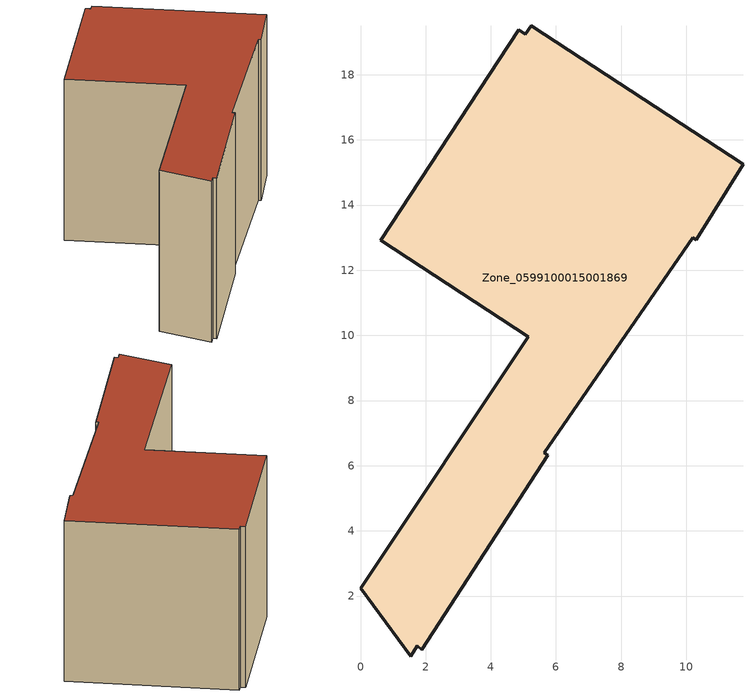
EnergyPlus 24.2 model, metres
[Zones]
Zone_0599100015001869
 floor ground (C_G): 10.19,13 5.64,6.39 5.75,6.32 1.88,0.35 1.75,0.47 1.54,0.15 0,2.24 5.15,9.96 0.62,12.92 4.86,19.39 5.06,19.25 5.24,19.51 11.74,15.25 10.31,12.94 z0.84
 wall outside (C_F): 10.31,12.94 11.74,15.25 5.24,19.51 5.06,19.25 4.86,19.39 0.62,12.92 5.15,9.96 0,2.24 1.54,0.15 1.75,0.47 1.88,0.35 5.75,6.32 5.64,6.39 10.19,13 10.31,12.94 z0.84:8.58
 roof outside (C_R): 5.64,6.39 10.19,13 10.31,12.94 11.74,15.25 5.24,19.51 5.06,19.25 4.86,19.39 0.62,12.92 5.15,9.96 0,2.24 1.54,0.15 1.75,0.47 1.88,0.35 5.75,6.32 z8.58
[BUILDING]
Pand.0599100015001869: North Axis=0; Terrain=City; Loads Convergence Tolerance Value=0.04; Temperature Convergence Tolerance Value=0.4; Solar Distribution=FullExterior; Maximum Number of Warmup Days=25; Minimum Number of Warmup Days=1
[Site:Location]
Rotterdam.The.Hague.AP_ZH_NLD Design_Conditions: Latitude=51.96; Longitude=4.45; Time Zone=1; Elevation=-4.5
[SITE:GROUNDTEMPERATURE:BUILDINGSURFACE]
18, 18, 18, 18, 18, 18, 18, 18, 18, 18, 18, 18
[MATERIAL] Thermal Absorptance=0.9; Solar Absorptance=0.7; Visible Absorptance=0.7
Name | Roughness | Thickness | Conductivity | Density | Specific Heat
G.TC.1965-1974 | MediumSmooth | 0.15 | 0.882353 | 540 | 1210
F.TC.1965-1974 | Rough | 0.3 | 0.697674 | 1920 | 840
R.TC.1965-1974 | MediumRough | 0.2 | 0.232558 | 1500 | 1000
[CONSTRUCTION]
C_G: G.TC.1965-1974
C_F: F.TC.1965-1974
C_R: R.TC.1965-1974
[ZONE]
Zone_0599100015001869: Type=1; Multiplier=1; Ceiling Height=Autocalculate; Volume=Autocalculate; Floor Area=autocalculate; Part of Total Floor Area=Yes
[ZONEINFILTRATION:DESIGNFLOWRATE]
Infil_Zone_0599100015001869: Zone or ZoneList or Space or SpaceList=Zone_0599100015001869; Schedule=AlwaysOn; Design Flow Rate Calculation Method=Flow/Area; Flow Rate per Floor Area=0.003; Constant Term Coefficient=1; Temperature Term Coefficient=0; Velocity Term Coefficient=0; Velocity Squared Term Coefficient=0
[HVACTEMPLATE:ZONE:IDEALLOADSAIRSYSTEM]
Zone_0599100015001869: Maximum Heating Supply Air Temperature=50; Minimum Cooling Supply Air Temperature=13; Maximum Heating Supply Air Humidity Ratio=0.0156; Minimum Cooling Supply Air Humidity Ratio=0.0077; Heating Limit=NoLimit; Cooling Limit=NoLimit; Dehumidification Control Type=ConstantSensibleHeatRatio; Cooling Sensible Heat Ratio=0.7; Dehumidification Setpoint=60; Humidification Control Type=None; Humidification Setpoint=30; Outdoor Air Method=None; Outdoor Air Flow Rate per Person=0.00944; Outdoor Air Flow Rate per Zone Floor Area=0; Outdoor Air Flow Rate per Zone=0; Demand Controlled Ventilation Type=None; Outdoor Air Economizer Type=NoEconomizer; Heat Recovery Type=None; Sensible Heat Recovery Effectiveness=0.7; Latent Heat Recovery Effectiveness=0.65
[ZONECONTROL:THERMOSTAT]
ThermostatControl_Zone_0599100015001869: Zone or ZoneList=Zone_0599100015001869; Control Type Schedule=DualSetpointControlType; Control 1=Thermostat_Zone_0599100015001869; Temperature Difference Between Cutout And Setpoint=0
[THERMOSTATSETPOINT:DUALSETPOINT]
Thermostat_Zone_0599100015001869: Heating Setpoint Temperature Schedule=HeatingSetpoint_Zone_0599100015001869; Cooling Setpoint Temperature Schedule=CoolingSetpoint_Zone_0599100015001869
[SCHEDULE:COMPACT]
HeatingSetpoint_Zone_0599100015001869: Through: 12/31, For: AllDays, Until: 24:00, 21
CoolingSetpoint_Zone_0599100015001869: Through: 12/31, For: AllDays, Until: 24:00, 24
DualSetpointControlType: Through: 12/31, For: AllDays, Until: 24:00, 4
AlwaysOn: Through: 12/31, For: AllDays, Until: 24:00, 1
